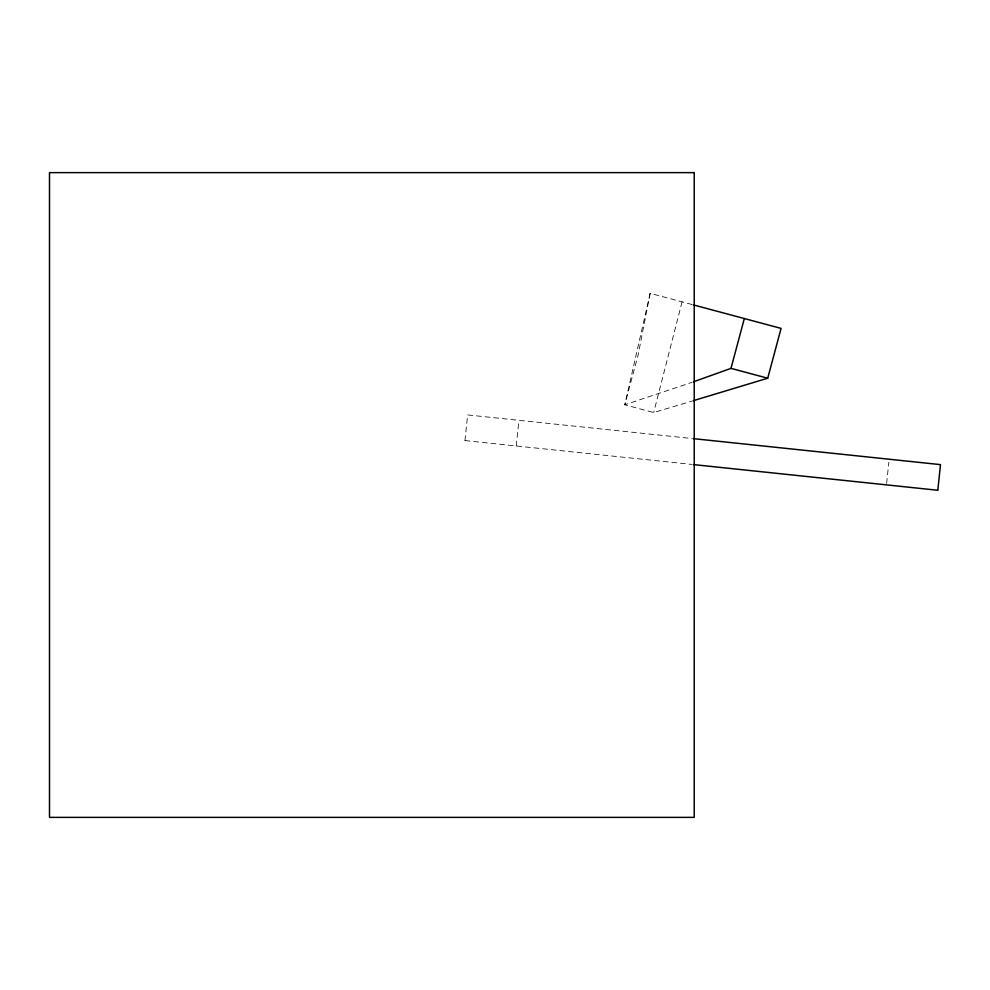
<?xml version="1.0" encoding="UTF-8"?>
<svg xmlns="http://www.w3.org/2000/svg" width="990" height="990" viewBox="0 0 990 990"><rect width="100%" height="100%" fill="white"/><g stroke="black" fill="none" stroke-linecap="round" stroke-linejoin="round"><path stroke-width="0.74" stroke-dasharray="4.95 3.71" d="M464.954 440.575L467.651 414.921M516.236 445.958L518.933 420.317M886.632 483.368L888.847 462.243M692.159 304.574L650.145 293.312L638.129 354.977L624.777 404.799L653.685 412.545L691.626 401.197M650.145 293.312L624.777 404.799L692.01 382.326M682.073 301.863L653.685 412.545M467.825 414.946L692.233 438.533M465.127 440.587L691.824 464.421"/><path stroke-width="1.49" d="M937.802 490.273L940.5 464.619M693.446 381.806L730.991 368.367L744.332 318.545M693.087 400.752L767.72 378.217L781.073 328.395L693.545 304.945M693.248 438.632L940.327 464.607M693.359 464.582L937.629 490.248M730.991 368.367L767.72 378.217M694.225 172.631L49.5 172.631L49.5 817.369L694.225 817.369L694.225 172.631"/></g></svg>
